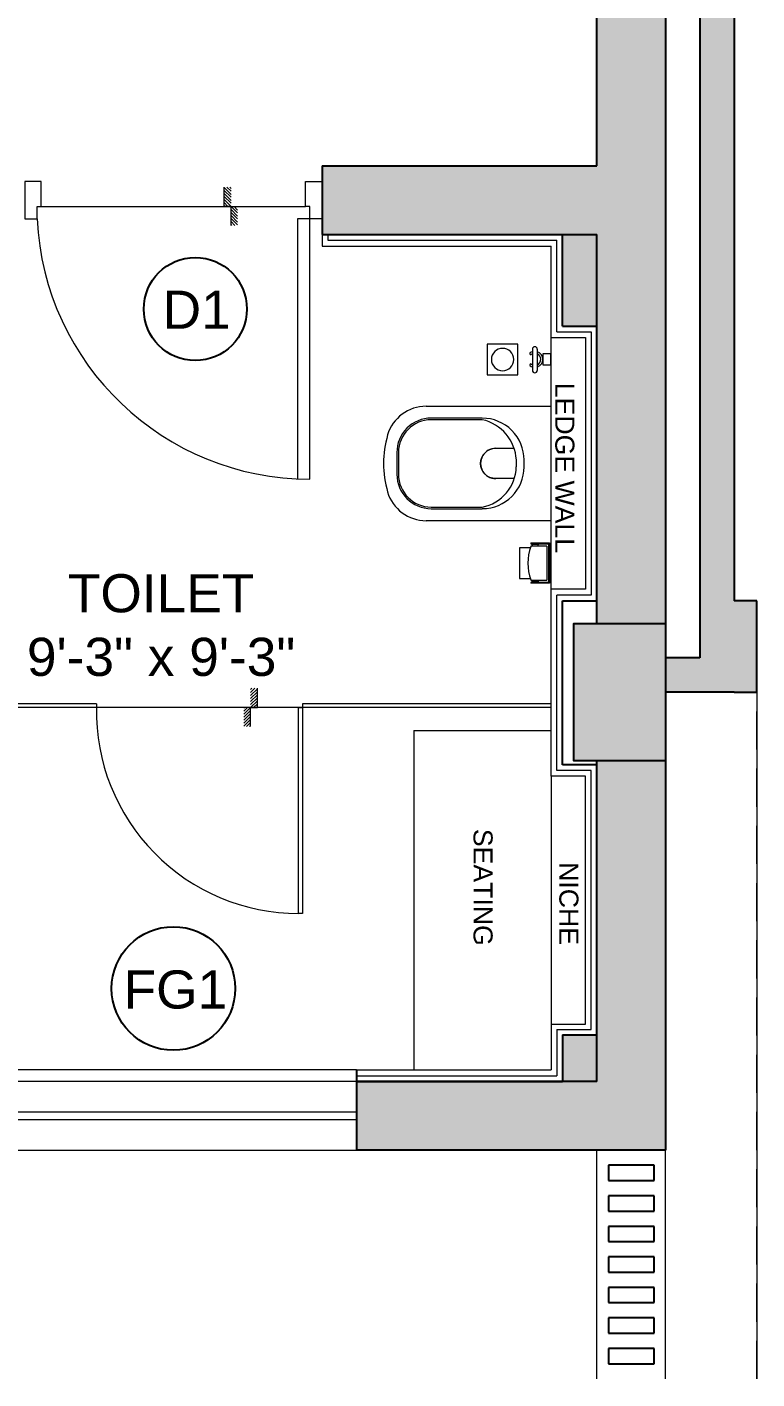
# Model space of a CAD drawing. Header units: inches. Extents: x 211391 to 214260, y -106888 to -102532.
# Drawn here: x 212249.5 to 212345.2, y -104824 to -104646.8 of the extents above; entities that cross this region are included whole.
import ezdxf

# ---------------------------------------------------------------- set-up
doc = ezdxf.new("R2010")
doc.units = ezdxf.units.IN
doc.header["$MEASUREMENT"] = 0
doc.linetypes.add('HIDDEN', pattern=[0.375, 0.25, -0.125])
doc.layers.get('0').update_dxf_attribs({"color": 4})
doc.layers.add('COLUMN', color=6, linetype='Continuous')
for name, color, linetype, lineweight in [('DOOR', 2, 'Continuous', 9), ('DROP', 1, 'Continuous', 5), ('FIXTURES', 8, 'Continuous', 9), ('GLASS', 4, 'Continuous', 18), ('HATCH', 251, 'Continuous', 13), ('HIDDEN', 8, 'Continuous', 13), ('STONE', 1, 'Continuous', 18), ('TEXT', 3, 'Continuous', 9), ('TEXT 1', 3, 'Continuous', 15), ('WALL', 5, 'Continuous', 25), ('window', 1, 'Continuous', 18), ('WORKING', 1, 'Continuous', 9)]:
    doc.layers.add(name, color=color, linetype=linetype, lineweight=lineweight)
doc.styles.add('STYLE1', font='arial.ttf', dxfattribs={"height": 8})
doc.styles.add('style5', font='arial.ttf', dxfattribs={"height": 9})

# ---------------------------------------------------------------- blocks, each defined once
blk = doc.blocks.new('*X6')
at = {"color": 0}
for p, q in [((-16.8, -3.5), (-13.3, 0)), ((-16.8, -0.8), (-15.9, 0)), ((-16.4, -5.8), (-10.6, 0)), ((-13.8, -5.8), (-8, 0)), ((-11.1, -5.8), (-5.3, 0)), ((-8.5, -5.8), (-2.7, 0)), ((-5.8, -5.8), (0, 0)), ((0, 0), (6, 6)), ((0, 2.7), (3.3, 6)), ((0, 5.3), (0.7, 6)), ((2.7, 0), (8.7, 6)), ((5.3, 0), (11.3, 6)), ((8, 0), (14, 6)), ((10.6, 0), (16.6, 6)), ((13.3, 0), (17, 3.8)), ((15.9, 0), (17, 1.1)), ((-3.2, -5.8), (0, -2.7)), ((-0.5, -5.8), (0, -5.3))]:
    blk.add_line(p, q, dxfattribs=at)
blk = doc.blocks.new('4 UQ46U')
at = {"layer": 'DROP', "lineweight": 5}
blk.add_lwpolyline([(67308.83, -52969.15), (67308.83, -52972.46), (67307.64, -52972.46), (67307.64, -52975.82)], dxfattribs=at)
at = {"layer": 'DROP', "lineweight": 5, "extrusion": (0, 0, -1), "xscale": 0.1972594911858323, "yscale": 0.1972594911858323, "zscale": -0.1972594911858323, "rotation": 270}
blk.add_blockref('*X6', (-67308.83, -52972.46), dxfattribs=at)
blk = doc.blocks.new('RJeaT')
at = {"layer": 'FIXTURES', "ltscale": 0.2}
for p, q in [((1938.58, 410.34), (1938.58, 415.34)), ((1938.58, 415.34), (1940.88, 415.34)), ((1938.68, 410.44), (1938.68, 415.24)), ((1938.68, 415.24), (1940.88, 415.24)), ((1940.88, 414.94), (1938.88, 414.94)), ((1938.88, 410.74), (1938.88, 414.94)), ((1939.88, 415.24), (1939.88, 415.14)), ((1939.88, 415.14), (1940.78, 415.14)), ((1939.98, 415.14), (1939.98, 414.94)), ((1940.68, 415.14), (1940.68, 414.94)), ((1940.78, 415.14), (1940.78, 415.24)), ((1940.88, 415.24), (1940.88, 415.34)), ((1942.28, 414.74), (1940.98, 414.74)), ((1942.28, 410.94), (1942.28, 414.74)), ((1938.58, 413.74), (1938.38, 413.74)), ((1938.38, 411.94), (1938.38, 413.74)), ((1938.58, 411.94), (1938.38, 411.94)), ((1940.88, 410.34), (1938.58, 410.34)), ((1940.88, 410.44), (1938.68, 410.44)), ((1938.68, 410.44), (1940.88, 410.44)), ((1938.88, 410.74), (1940.88, 410.74)), ((1939.88, 410.44), (1939.88, 410.54)), ((1939.88, 410.54), (1940.78, 410.54)), ((1939.98, 410.74), (1939.98, 410.54)), ((1940.68, 410.74), (1940.68, 410.54)), ((1940.78, 410.54), (1940.78, 410.44)), ((1940.88, 410.34), (1940.88, 410.44)), ((1940.98, 410.94), (1942.28, 410.94)), ((1942.48, 389.48), (1942.48, 385.68)), ((1946.28, 389.48), (1942.48, 389.48)), ((1946.28, 385.68), (1946.28, 389.48)), ((1939.38, 388.25), (1938.38, 388.25)), ((1938.38, 388.25), (1938.38, 386.85)), ((1939.38, 386.85), (1939.38, 388.25)), ((1940.08, 386.28), (1940.08, 388.92)), ((1938.38, 386.85), (1939.38, 386.85)), ((1942.48, 385.68), (1946.28, 385.68))]:
    blk.add_line(p, q, dxfattribs=at)
at = {"layer": 'FIXTURES'}
for p, q in [((1938.38, 407.57), (1953.87, 407.57)), ((1938.38, 393.37), (1938.38, 407.57)), ((1953.24, 406.09), (1946.91, 406.09)), ((1953.24, 405.88), (1946.91, 405.88)), ((1942.93, 402.34), (1945.23, 402.34)), ((1942.93, 402.34), (1945.23, 402.34)), ((1957.3, 400.47), (1957.3, 401.81)), ((1957.51, 400.47), (1957.51, 401.81)), ((1941.71, 400.89), (1941.71, 400.04)), ((1942.68, 400.89), (1942.68, 400.04)), ((1957.3, 399.12), (1957.3, 400.47)), ((1957.51, 399.12), (1957.51, 400.47)), ((1945.23, 398.59), (1942.96, 398.59)), ((1945.23, 398.59), (1942.96, 398.59)), ((1946.91, 395.05), (1953.24, 395.05)), ((1946.91, 394.84), (1953.24, 394.84)), ((1953.87, 393.37), (1938.38, 393.37))]:
    blk.add_line(p, q, dxfattribs=at)
at = {"layer": 'FIXTURES', "ltscale": 0.2, "extrusion": (0, 0, -1)}
blk.add_line((1940.68, 386.28), (1940.68, 388.92), dxfattribs=at)
at = {"layer": 'FIXTURES'}
for centre, start, end in [((1953.87, 402.57), 16.6739, 90), ((1953.87, 398.37), 270, 343.3261)]:
    blk.add_arc(centre, 5, start, end, dxfattribs=at)
at = {"layer": 'FIXTURES', "ltscale": 0.2}
for centre, start, end in [((1940.38, 388.92), 0, 180), ((1940.38, 386.28), 180, 0)]:
    blk.add_arc(centre, 0.3, start, end, dxfattribs=at)
for centre, major_axis, ratio, start_param, end_param in [((1935.08, 412.84), (0, 6.17), 0.999988, 4.36874, 5.056072), ((1940.38, 387.55), (0, 0.991), 0.999988, 0.339854, 2.833873), ((1940.38, 387.55), (0, 0.743), 0.999988, 0.460571, 2.725879), ((1940.38, 387.55), (0, 0.991), 0.999988, -0.626784, -0.307745), ((1940.38, 387.55), (-0.525, 0.525), 1, -1.412135, -1.201093), ((1940.88, 388.25), (0, 0.124), 0.999988, 2.220239, 5.656431), ((1940.38, 387.55), (-0.525, 0.525), 1, 2.771889, 3.025893), ((1940.38, 387.55), (0, 0.991), 0.999988, 3.449295, 3.7684), ((1940.88, 386.85), (0, 0.124), 0.999988, 3.768369, 7.204495)]:
    blk.add_ellipse(centre, major_axis=major_axis, ratio=ratio, start_param=start_param, end_param=end_param, dxfattribs=at)
at = {"layer": 'FIXTURES'}
for centre, major_axis, ratio, start_param, end_param in [((1946.91, 400.89), (-3.67, 3.67), 1, -0.785398, 0.785398), ((1953.24, 401.81), (3.02, 3.02), 1, 5.497787, 7.068583), ((1947.9, 400.76), (-3.69, 3.69), 1, -0.594765, 0.75982), ((1953.24, 401.81), (-2.88, 2.88), 1, 3.926991, 5.497787), ((1944.14, 400.47), (-15.03, 0), 0.9017, 2.877811, 3.405374), ((1945.23, 400.47), (-1.33, 1.33), 1, 2.356194, 5.497787), ((1946.91, 400.04), (3.67, 3.67), 1, 2.356194, 3.926991), ((1948.1, 400.34), (3.84, 3.84), 1, 2.412384, 3.705746), ((1953.24, 399.12), (2.88, 2.88), 1, 3.926991, 5.497787), ((1953.24, 399.12), (-3.02, 3.02), 1, 2.356194, 3.926991)]:
    blk.add_ellipse(centre, major_axis=major_axis, ratio=ratio, start_param=start_param, end_param=end_param, dxfattribs=at)
at = {"layer": 'FIXTURES', "extrusion": (0, 0, -1)}
blk.add_ellipse((1945.23, 400.47), major_axis=(1.33, 1.33), ratio=1, start_param=-0.785398, end_param=2.356194, dxfattribs=at)
at = {"layer": 'FIXTURES', "ltscale": 0.2, "extrusion": (0, 0, -1)}
blk.add_ellipse((1944.38, 387.58), major_axis=(0, 1.39), ratio=0.999988, start_param=4.213360238e-07, end_param=6.28318572851561, dxfattribs=at)
blk = doc.blocks.new('DOOR 3 L')
at = {"layer": 'DOOR'}
for points in [[(1.5, -4.54), (1.5, -3.04), (2, -3.04), (2, -0.04), (0, -0.04), (0, -4.54)], [(34.5, -4.54), (34.5, -3.04), (34, -3.04), (34, -0.04), (36, -0.04), (36, -4.54)]]:
    blk.add_lwpolyline(points, close=True, dxfattribs=at)
blk.add_lwpolyline([(34.5, -4.54, -0.400224), (1.5, -36.04), (1.5, -4.54), (3, -4.54), (3, -36.01)], format="xyb", dxfattribs=at)
blk = doc.blocks.new('GY')
at = {"layer": 'HATCH', "ltscale": 25}
h = blk.add_hatch(color=256, dxfattribs=at)
h.dxf.hatch_style = 1
h.paths.add_polyline_path([(210198.4, -104593.49), (210193.9, -104593.49), (210193.9, -104605.49), (210198.4, -104605.49)])
h = blk.add_hatch(color=256, dxfattribs=at)
h.dxf.hatch_style = 1
h.paths.add_polyline_path([(210198.4, -104698.39), (210193.9, -104698.39), (210193.9, -104704.49), (210198.4, -104704.49)])
at = {"layer": 'DROP', "ltscale": 10}
blk.add_line((210159.81, -104655.49), (210132.81, -104655.49), dxfattribs=at)
at = {"layer": 'GLASS', "ltscale": 10}
for p, q in [((210132.81, -104654.99), (210088.9, -104654.99)), ((210132.81, -104654.99), (210132.81, -104655.49)), ((210192.4, -104654.99), (210159.81, -104654.99)), ((210159.81, -104654.99), (210159.81, -104655.49)), ((210132.81, -104655.49), (210088.9, -104655.49)), ((210192.4, -104655.49), (210159.81, -104655.49))]:
    blk.add_line(p, q, dxfattribs=at)
blk.add_lwpolyline([(210159.81, -104682.49), (210159.31, -104682.49), (210159.31, -104655.49), (210159.81, -104655.49)], close=True, dxfattribs=at)
blk.add_arc((210159.31, -104655.98), 26.5, 178.9291, 270, dxfattribs=at)
at = {"layer": 'STONE'}
for p, q in [((210162.4, -104593.49), (210162.4, -104594.99)), ((210163.15, -104593.49), (210163.15, -104594.24)), ((210163.15, -104594.24), (210193.15, -104594.24)), ((210162.4, -104594.99), (210192.4, -104594.99)), ((210192.4, -104606.99), (210192.4, -104594.99)), ((210192.4, -104639.99), (210192.4, -104606.99)), ((210192.4, -104664.49), (210192.4, -104639.99)), ((210196.9, -104664.49), (210192.4, -104664.49)), ((210192.4, -104664.49), (210192.4, -104696.99)), ((210196.9, -104696.99), (210196.9, -104664.49)), ((210192.4, -104696.99), (210196.9, -104696.99)), ((210192.4, -104696.99), (210192.4, -104702.99)), ((210193.15, -104697.69), (210193.15, -104703.74)), ((210166.9, -104702.99), (210118.9, -104702.99)), ((210166.9, -104702.99), (210192.4, -104702.99)), ((210166.9, -104703.74), (210193.15, -104703.74))]:
    blk.add_line(p, q, dxfattribs=at)
at = {"layer": 'STONE', "ltscale": 10}
for q in [(210174.4, -104702.99), (210192.4, -104658.49)]:
    blk.add_line((210174.4, -104658.49), q, dxfattribs=at)
at = {"layer": 'STONE'}
for points in [[(210193.15, -104606.24), (210193.15, -104594.24)], [(210192.4, -104606.99), (210196.9, -104606.99), (210196.9, -104639.99), (210192.4, -104639.99)], [(210193.15, -104606.24), (210197.65, -104606.24), (210197.65, -104640.74), (210193.15, -104640.74)], [(210193.15, -104697.69), (210197.65, -104697.69), (210197.65, -104663.74), (210193.15, -104663.74), (210193.15, -104640.74)]]:
    blk.add_lwpolyline(points, dxfattribs=at)
at = {"layer": 'WALL', "ltscale": 20}
for p, q in [((210193.9, -104605.49), (210193.9, -104593.49)), ((210193.9, -104605.49), (210198.4, -104605.49)), ((210193.9, -104662.99), (210193.9, -104641.49)), ((210193.9, -104641.49), (210198.4, -104641.49)), ((210193.9, -104662.99), (210193.9, -104641.49)), ((210198.4, -104662.99), (210193.9, -104662.99)), ((210198.4, -104662.99), (210193.9, -104662.99)), ((210198.4, -104698.39), (210198.4, -104662.99)), ((210193.9, -104698.39), (210198.4, -104698.39)), ((210193.9, -104698.39), (210193.9, -104704.49)), ((210166.9, -104702.99), (210166.9, -104704.49)), ((210166.9, -104704.49), (210193.9, -104704.49))]:
    blk.add_line(p, q, dxfattribs=at)
at = {"layer": 'WORKING', "ltscale": 15}
blk.add_lwpolyline([(210198.4, -104662.49), (210195.4, -104662.49), (210195.4, -104644.49), (210198.4, -104644.49)], dxfattribs=at)
at = {"layer": 'DOOR', "ltscale": 5, "xscale": -1.083333333242384, "yscale": 1.083333333242384, "zscale": 1.083333333242384, "rotation": 359.9999999999729}
blk.add_blockref('DOOR 3 L', (210162.4, -104586.51), dxfattribs=at)
at = {"layer": 'FIXTURES', "xscale": 1.056338028168694, "yscale": 1.056338028168694, "zscale": 1.056338028168694, "rotation": 180}
blk.add_blockref('RJeaT', (212239.98, -104200.46), dxfattribs=at)
at = {"layer": 'WALL', "xscale": 0.7535655759087191, "yscale": 0.7535655759087191, "zscale": 0.7535655759087191, "rotation": 180}
blk.add_blockref('4 UQ46U', (260874.63, -144573.71), dxfattribs=at)
at = {"layer": 'TEXT', "char_height": 2.5, "attachment_point": 2, "rotation": 270, "style": 'style5'}
for s, insert, width in [('\\A1;LEDGE WALL', (210195.46, -104624.08), 32.163), ('\\A1;SEATING', (210184.74, -104679.05), 19.6053), ('\\A1;NICHE', (210195.99, -104681.18), 19.6053)]:
    blk.add_mtext(s, dxfattribs=dict(at, insert=insert, width=width))
at = {"layer": 'TEXT', "ltscale": 10, "insert": (210192.28, -104651.41), "char_height": 5, "attachment_point": 9, "style": 'STYLE1'}
blk.add_mtext_dynamic_manual_height_columns('\\A1;\\pxqc;TOILET \\P9\'-3" x 9\'-3"', width=101.9942, gutter_width=35, heights=[0], dxfattribs=at)
blk = doc.blocks.new('erwe54')
at = {"layer": 'COLUMN', "ltscale": 20, "true_color": 0xe517e8}
h = blk.add_hatch(color=6, dxfattribs=at)
h.dxf.hatch_style = 1
h.paths.add_polyline_path([(205764.77, -116186.54), (205764.77, -116168.54), (205752.77, -116168.54), (205752.77, -116186.54)])
at = {"layer": 'COLUMN', "ltscale": 20}
blk.add_lwpolyline([(205764.77, -116168.54), (205764.77, -116186.54), (205752.77, -116186.54), (205752.77, -116168.54)], close=True, dxfattribs=at)

msp = doc.modelspace()

# ---------------------------------------------------------------- hatches: boundary and pattern name
at = {"layer": 'HATCH', "ltscale": 15}
h = msp.add_hatch(color=256, dxfattribs=at)
h.dxf.hatch_style = 1
h.paths.add_polyline_path([(212345.19, -104722.04), (212342.19, -104722.04), (212342.19, -104575.04), (212333.19, -104575.04), (212333.19, -104579.54), (212337.69, -104579.54), (212337.69, -104729.54), (212333.19, -104729.54), (212333.19, -104734.04), (212342.19, -104734.04), (212345.19, -104734.04)])
h = msp.add_hatch(color=256, dxfattribs=at)
h.dxf.hatch_style = 1
h.paths.add_polyline_path([(212333.19, -104593.04), (212324.19, -104593.04), (212324.19, -104665.04), (212288.19, -104665.04), (212288.19, -104674.04), (212324.19, -104674.04), (212324.19, -104725.04), (212333.19, -104725.04)])
at = {"layer": 'HATCH', "ltscale": 20}
h = msp.add_hatch(color=256, dxfattribs=at)
h.dxf.hatch_style = 1
h.paths.add_polyline_path([(212324.19, -104674.04), (212324.19, -104665.04), (212288.19, -104665.04), (212288.19, -104674.04)])
at = {"layer": 'HATCH', "ltscale": 15}
h = msp.add_hatch(color=256, dxfattribs=at)
h.dxf.hatch_style = 1
h.paths.add_polyline_path([(212333.19, -104743.04), (212324.19, -104743.04), (212324.19, -104778.94), (212324.19, -104785.04), (212292.69, -104785.04), (212292.69, -104794.04), (212333.19, -104794.04)])

# ---------------------------------------------------------------- linework, layer by layer
at = {"layer": 'Defpoints'}
for centre, radius in [((212271.56, -104683.8), 6.76), ((212268.69, -104772.86), 8.1)]:
    msp.add_circle(centre, radius, dxfattribs=at)
at = {"layer": 'DROP', "ltscale": 20}
msp.add_line((212251.35, -104670.35), (212286.02, -104670.35), dxfattribs=at)
at = {"layer": 'HIDDEN', "linetype": 'HIDDEN', "ltscale": 20}
msp.add_line((212345.19, -104824.04), (212345.19, -104734.04), dxfattribs=at)
at = {"layer": 'WALL'}
for p, q in [((212342.19, -104575.04), (212342.19, -104722.04)), ((212337.69, -104579.54), (212337.69, -104729.54)), ((212324.19, -104665.04), (212324.19, -104593.04)), ((212324.19, -104725.04), (212324.19, -104674.04)), ((212345.19, -104722.04), (212342.19, -104722.04)), ((212345.19, -104734.04), (212345.19, -104722.04)), ((212337.69, -104729.54), (212333.19, -104729.54)), ((212342.19, -104734.04), (212333.19, -104734.04)), ((212342.19, -104734.04), (212345.19, -104734.04)), ((212324.19, -104785.04), (212324.19, -104743.04)), ((212331.71, -104796.04), (212325.71, -104796.04)), ((212325.71, -104796.04), (212325.71, -104798.04)), ((212331.71, -104798.04), (212331.71, -104796.04)), ((212325.71, -104798.04), (212331.71, -104798.04)), ((212331.71, -104800.04), (212325.71, -104800.04)), ((212325.71, -104800.04), (212325.71, -104802.04)), ((212331.71, -104802.04), (212331.71, -104800.04)), ((212325.71, -104802.04), (212331.71, -104802.04)), ((212331.71, -104804.04), (212325.71, -104804.04)), ((212325.71, -104804.04), (212325.71, -104806.04)), ((212331.71, -104806.04), (212331.71, -104804.04)), ((212325.71, -104806.04), (212331.71, -104806.04)), ((212331.71, -104808.04), (212325.71, -104808.04)), ((212325.71, -104808.04), (212325.71, -104810.04)), ((212331.71, -104810.04), (212331.71, -104808.04)), ((212325.71, -104810.04), (212331.71, -104810.04)), ((212331.71, -104812.04), (212325.71, -104812.04)), ((212325.71, -104812.04), (212325.71, -104814.04)), ((212331.71, -104814.04), (212331.71, -104812.04)), ((212325.71, -104814.04), (212331.71, -104814.04)), ((212331.71, -104816.04), (212325.71, -104816.04)), ((212325.71, -104816.04), (212325.71, -104818.04)), ((212331.71, -104818.04), (212331.71, -104816.04)), ((212325.71, -104818.04), (212331.71, -104818.04)), ((212331.71, -104820.04), (212325.71, -104820.04)), ((212325.71, -104820.04), (212325.71, -104822.04)), ((212331.71, -104822.04), (212331.71, -104820.04)), ((212325.71, -104822.04), (212331.71, -104822.04))]:
    msp.add_line(p, q, dxfattribs=at)
at = {"layer": 'WALL', "ltscale": 20}
for p, q in [((212333.19, -104593.04), (212333.19, -104725.04)), ((212288.19, -104665.04), (212324.19, -104665.04)), ((212288.19, -104665.04), (212288.19, -104674.04)), ((212288.19, -104674.04), (212324.19, -104674.04)), ((212333.19, -104743.04), (212333.19, -104794.04)), ((212324.19, -104785.04), (212292.69, -104785.04)), ((212292.69, -104785.04), (212292.69, -104794.04)), ((212333.19, -104794.04), (212292.69, -104794.04))]:
    msp.add_line(p, q, dxfattribs=at)
at = {"layer": 'window', "ltscale": 20}
for p, q in [((212345.19, -104734.04), (212345.19, -104824.04)), ((212244.69, -104789.04), (212292.69, -104789.04)), ((212244.69, -104790.04), (212292.69, -104790.04)), ((212324.19, -104824.04), (212324.19, -104794.04)), ((212333.19, -104824.04), (212333.19, -104794.04))]:
    msp.add_line(p, q, dxfattribs=at)
for points in [[(212292.69, -104785.04), (212244.69, -104785.04)], [(212244.69, -104794.04), (212292.69, -104794.04)]]:
    msp.add_lwpolyline(points, dxfattribs=at)

# ---------------------------------------------------------------- block references
at = {"layer": 'TEXT', "ltscale": 10}
msp.add_blockref('GY', (2125.79, -80.55), dxfattribs=at)
at = {"layer": 'TEXT 1'}
msp.add_blockref('erwe54', (6568.42, 11443.5), dxfattribs=at)
at = {"layer": 'WALL', "xscale": -0.7535655759087191, "yscale": 0.7535655759087191, "zscale": 0.7535655759087191, "rotation": 180}
msp.add_blockref('4 UQ46U', (161554.62, -144588.57), dxfattribs=at)

# ---------------------------------------------------------------- texts
at = {"layer": 'Defpoints', "style": 'STYLE1'}
msp.add_text('FG1', height=5, dxfattribs=at).set_placement((212262.15, -104775.49))
at = {"layer": 'Defpoints', "insert": (212275.86, -104681.39), "char_height": 5, "attachment_point": 3, "style": 'STYLE1'}
msp.add_mtext_dynamic_manual_height_columns('\\A1;\\pxqc;D1', width=8.2379, gutter_width=70, heights=[0], dxfattribs=at)

doc.saveas('drawing.dxf')
